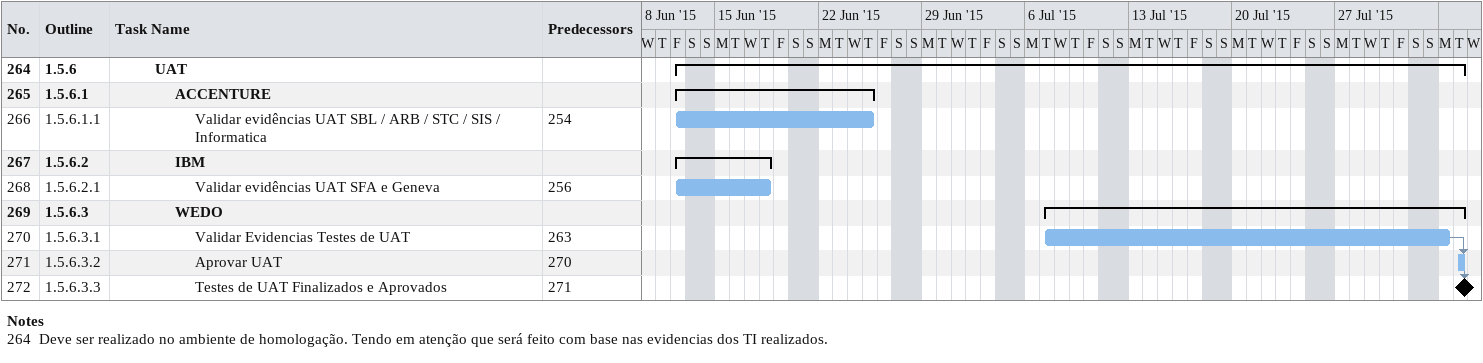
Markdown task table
| ID | WBS | Task | Start | Finish | Predecessors |
|---|---|---|---|---|---|
| 264 | 1.5.6 | **UAT** | 2015-06-12 | 2015-08-04 |  |
| 265 | 1.5.6.1 | **ACCENTURE** | 2015-06-12 | 2015-06-25 |  |
| 266 | 1.5.6.1.1 | Validar evidências UAT SBL / ARB / STC / SIS / Informatica | 2015-06-12 | 2015-06-25 | 254 |
| 267 | 1.5.6.2 | **IBM** | 2015-06-12 | 2015-06-18 |  |
| 268 | 1.5.6.2.1 | Validar evidências UAT SFA e Geneva | 2015-06-12 | 2015-06-18 | 256 |
| 269 | 1.5.6.3 | **WEDO** | 2015-07-07 | 2015-08-04 |  |
| 270 | 1.5.6.3.1 | Validar Evidencias Testes de UAT | 2015-07-07 | 2015-08-03 | 263 |
| 271 | 1.5.6.3.2 | Aprovar UAT | 2015-08-04 | 2015-08-04 | 270 |
| 272 | 1.5.6.3.3 | Testes de UAT Finalizados e Aprovados (milestone) | 2015-08-04 | 2015-08-04 | 271 |

Notes
- 264: Deve ser realizado no ambiente de homologação. Tendo em atenção que será feito com base nas evidencias dos TI realizados.
